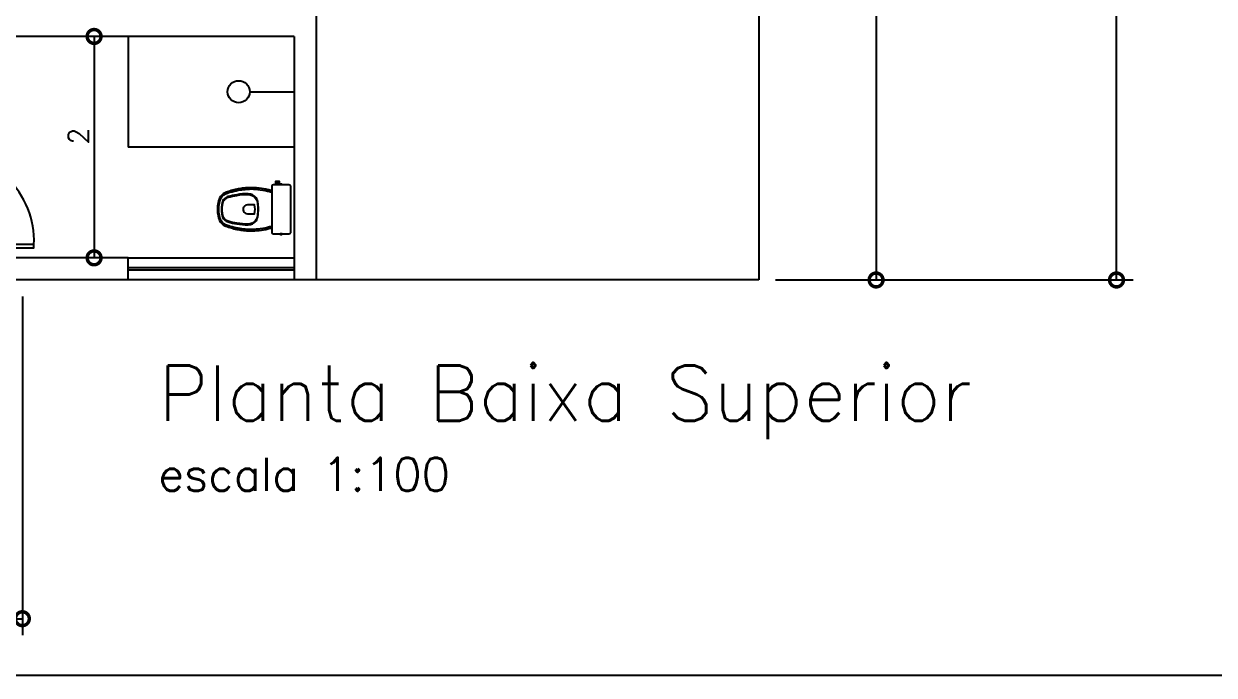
# Model space of a CAD drawing. Extents: x 0 to 62.2, y 0 to 29.7.
# Drawn here: x 12 to 22.76, y 0 to 5.88 of the extents above; entities that cross this region are included whole.
import ezdxf

# ---------------------------------------------------------------- set-up
doc = ezdxf.new("R2010")
doc.units = 0
doc.header["$LTSCALE"] = 2
doc.header["$MEASUREMENT"] = 0
doc.layers.get('0').update_dxf_attribs({"linetype": 'CONTINUOUS'})
doc.layers.get('DEFPOINTS').update_dxf_attribs({"linetype": 'CONTINUOUS'})
for name, color, linetype in [('DIM100', 1, 'CONTINUOUS'), ('EQUIP', 9, 'CONTINUOUS'), ('JANELAS', 4, 'CONTINUOUS'), ('PAREDE', 7, 'CONTINUOUS'), ('PORTAS', 2, 'CONTINUOUS'), ('TEXTO', 5, 'CONTINUOUS'), ('VP', 1, 'CONTINUOUS')]:
    doc.layers.add(name, color=color, linetype=linetype)
doc.styles.add('CLICKAD', font='romans.shx')
doc.dimstyles.new('CLICKAD', dxfattribs={"dimscale": 0.1, "dimtxt": 1.8, "dimasz": 2.5, "dimexe": 1.5, "dimexo": 1.5, "dimgap": 0.5, "dimtad": 1, "dimzin": 12, "dimtxsty": 'CLICKAD', "dimblk1": 'DOTSMALL', "dimblk2": 'DOTSMALL', "dimsah": 1, "dimcen": 1, "dimclrt": 3, "dimazin": 3, "dimtp": 0.01, "dimtm": 0.02, "dimtfac": 1, "dimtmove": 0, "dimatfit": 3, "dimtolj": 1, "dimtzin": 0})

# ---------------------------------------------------------------- blocks, each defined once
blk = doc.blocks.new('_DOTSMALL')
at = {"color": 0, "linetype": 'BYBLOCK', "ltscale": 0.05, "const_width": 0.5}
blk.add_lwpolyline([(-0.0625, 0, 1), (0.0625, 0, 1)], format="xyb", close=True, dxfattribs=at)
blk = doc.blocks.new('*D47')
at = {"color": 0, "linetype": 'BYBLOCK', "ltscale": 0.05}
for p, q in [((7.69, 1.799), (7.69, -1.261)), ((11.99, 1.799), (11.99, -1.261)), ((7.69, -1.111), (11.99, -1.111))]:
    blk.add_line(p, q, dxfattribs=at)
at = {"layer": 'DEFPOINTS', "color": 0, "linetype": 'BYBLOCK', "ltscale": 0.05}
for p in [(7.69, 1.949), (11.99, 1.949), (11.99, -1.111)]:
    blk.add_point(p, dxfattribs=at)
at = {"color": 0, "linetype": 'BYBLOCK', "ltscale": 0.05, "xscale": 0.25, "yscale": 0.25, "zscale": 0.25, "rotation": 180}
blk.add_blockref('_DOTSMALL', (7.69, -1.111), dxfattribs=at)
at = {"color": 0, "linetype": 'BYBLOCK', "ltscale": 0.05, "xscale": 0.25, "yscale": 0.25, "zscale": 0.25}
blk.add_blockref('_DOTSMALL', (11.99, -1.111), dxfattribs=at)
at = {"color": 3, "linetype": 'BYBLOCK', "ltscale": 0.05, "insert": (9.84, -0.971), "char_height": 0.18, "attachment_point": 5, "style": 'CLICKAD'}
blk.add_mtext('\\A1;4.3', dxfattribs=at)
blk = doc.blocks.new('*D65')
at = {"color": 0, "linetype": 'BYBLOCK', "ltscale": 0.05}
for p, q in [((14.295, 5.77), (12.488, 5.77)), ((12.638, 5.77), (12.638, 3.77)), ((12.588, 3.77), (12.488, 3.77))]:
    blk.add_line(p, q, dxfattribs=at)
at = {"layer": 'DEFPOINTS', "color": 0, "linetype": 'BYBLOCK', "ltscale": 0.05}
for p in [(14.445, 5.77), (12.638, 3.77), (12.738, 3.77)]:
    blk.add_point(p, dxfattribs=at)
at = {"color": 0, "linetype": 'BYBLOCK', "ltscale": 0.05, "xscale": 0.25, "yscale": 0.25, "zscale": 0.25}
for p, rotation in [((12.638, 5.77), 90), ((12.638, 3.77), 270)]:
    blk.add_blockref('_DOTSMALL', p, dxfattribs=dict(at, rotation=rotation))
at = {"color": 3, "linetype": 'BYBLOCK', "ltscale": 0.05, "insert": (12.498, 4.87), "char_height": 0.18, "attachment_point": 5, "rotation": 90, "style": 'CLICKAD'}
blk.add_mtext('\\A1;2', dxfattribs=at)
blk = doc.blocks.new('*D41')
at = {"color": 0, "linetype": 'BYBLOCK', "ltscale": 0.05}
for p, q in [((18.795, 6.949), (19.854, 6.949)), ((19.704, 6.949), (19.704, 1.949)), ((18.795, 1.949), (19.854, 1.949))]:
    blk.add_line(p, q, dxfattribs=at)
at = {"layer": 'DEFPOINTS', "color": 0, "linetype": 'BYBLOCK', "ltscale": 0.05}
for p in [(18.645, 6.949), (18.645, 1.949), (19.704, 1.949)]:
    blk.add_point(p, dxfattribs=at)
at = {"color": 0, "linetype": 'BYBLOCK', "ltscale": 0.05, "xscale": 0.25, "yscale": 0.25, "zscale": 0.25}
for p, rotation in [((19.704, 6.949), 90), ((19.704, 1.949), 270)]:
    blk.add_blockref('_DOTSMALL', p, dxfattribs=dict(at, rotation=rotation))
at = {"color": 3, "linetype": 'BYBLOCK', "ltscale": 0.05, "insert": (19.564, 4.449), "char_height": 0.18, "attachment_point": 5, "rotation": 90, "style": 'CLICKAD'}
blk.add_mtext('\\A1;5', dxfattribs=at)
blk = doc.blocks.new('*D42')
at = {"color": 0, "linetype": 'BYBLOCK', "ltscale": 0.05}
for p, q in [((18.795, 12.949), (22.026, 12.949)), ((21.876, 1.949), (21.876, 12.949)), ((18.795, 1.949), (22.026, 1.949))]:
    blk.add_line(p, q, dxfattribs=at)
at = {"layer": 'DEFPOINTS', "color": 0, "linetype": 'BYBLOCK', "ltscale": 0.05}
for p in [(18.645, 12.949), (21.876, 12.949), (18.645, 1.949)]:
    blk.add_point(p, dxfattribs=at)
at = {"color": 0, "linetype": 'BYBLOCK', "ltscale": 0.05, "xscale": 0.25, "yscale": 0.25, "zscale": 0.25}
for p, rotation in [((21.876, 12.949), 90), ((21.876, 1.949), 270)]:
    blk.add_blockref('_DOTSMALL', p, dxfattribs=dict(at, rotation=rotation))
at = {"color": 3, "linetype": 'BYBLOCK', "ltscale": 0.05, "insert": (21.736, 7.449), "char_height": 0.18, "attachment_point": 5, "rotation": 90, "style": 'CLICKAD'}
blk.add_mtext('\\A1;11', dxfattribs=at)
blk = doc.blocks.new('BAC05P')
for points in [[(0.17, 0), (0.17, 0.205, 0.059373), (0.169, 0.21, 0.333509), (0.154, 0.222), (0.135, 0.222), (0.104, 0.222), (0.094, 0.222), (0.094, 0.225, 0.252251), (0.094, 0.225, 0.160103), (0.085, 0.228, 0.160103), (0.076, 0.225, 0.252251), (0.076, 0.225), (0.076, 0.222), (0.017, 0.222, 0.327853), (0, 0.207, 0.087637), (0, 0.204), (0, 0), (0, -0.204, 0.087637), (0, -0.207, 0.327853), (0.017, -0.222), (0.076, -0.222), (0.076, -0.225, 0.252251), (0.076, -0.225, 0.160103), (0.085, -0.228, 0.160103), (0.094, -0.225, 0.252251), (0.094, -0.225), (0.094, -0.222), (0.104, -0.222), (0.104, -0.236), (0.102, -0.236), (0.102, -0.252), (0.12, -0.252), (0.138, -0.252), (0.138, -0.236), (0.135, -0.236), (0.135, -0.222), (0.154, -0.222, 0.333509), (0.169, -0.21, 0.059373), (0.17, -0.205)], [(0.291, 0, 0.041331), (0.296, -0.061, 0.129345), (0.313, -0.104, 0.234638), (0.385, -0.14, 0.044666), (0.486, -0.132, 0.031515), (0.566, -0.114, 0.151063), (0.599, -0.095, 0.148094), (0.619, -0.059, 0.031073), (0.621, -0.045, 0.035055), (0.626, 0, 0.035055), (0.621, 0.045, 0.031073), (0.619, 0.059, 0.148094), (0.599, 0.095, 0.151063), (0.566, 0.114, 0.031515), (0.486, 0.132, 0.044666), (0.385, 0.14, 0.234638), (0.313, 0.104, 0.129345), (0.296, 0.061, 0.041331)], [(0.297, 0, -0.041434), (0.301, 0.06, -0.129651), (0.317, 0.1, -0.234583), (0.385, 0.134, -0.044678), (0.485, 0.126, -0.031614), (0.565, 0.108, -0.152477), (0.595, 0.091, -0.148725), (0.613, 0.057, -0.031624), (0.615, 0.044, -0.035113), (0.619, 0, -0.035113), (0.615, -0.044, -0.031624), (0.613, -0.057, -0.148725), (0.595, -0.091, -0.152477), (0.565, -0.108, -0.031614), (0.485, -0.126, -0.044678), (0.385, -0.134, -0.234583), (0.317, -0.1, -0.129651), (0.301, -0.06, -0.041434)], [(0.391, -0.04, 0.164444), (0.415, -0.032, 0.245936), (0.43, 0, 0.245936), (0.415, 0.032, 0.164444), (0.391, 0.04), (0.326, 0.04, 0.108885), (0.326, -0.04)]]:
    blk.add_lwpolyline(points, format="xyb", close=True)
for points in [[(0.076, 0.222), (0.094, 0.222)], [(0.093, 0.225), (0.085, 0.225), (0.077, 0.225)], [(0.076, -0.222), (0.094, -0.222)], [(0.093, -0.225), (0.085, -0.225), (0.077, -0.225)], [(0.104, -0.222), (0.135, -0.222)], [(0.104, -0.236), (0.12, -0.236), (0.135, -0.236)]]:
    blk.add_lwpolyline(points)
for points in [[(0.17, -0.167, -0.003882), (0.205, -0.177, 0.024258), (0.285, -0.191, 0.02486), (0.335, -0.194, 0.033324), (0.385, -0.194, 0.02486), (0.425, -0.191, 0.012268), (0.475, -0.184, 0.015806), (0.525, -0.172, 0.026699), (0.575, -0.157, 0.021919), (0.595, -0.149, 0.174675), (0.643, -0.1, 0.045452), (0.653, -0.07, 0.022856), (0.656, -0.057, 0.041289), (0.66, -0.03, 0.052091), (0.661, -0.023, 0.04333), (0.661, 0, 0.04333), (0.661, 0.023, 0.052091), (0.66, 0.03, 0.041289), (0.656, 0.057, 0.022856), (0.653, 0.07, 0.045452), (0.643, 0.1, 0.174675), (0.595, 0.149, 0.021919), (0.575, 0.157, 0.026699), (0.525, 0.172, 0.015806), (0.475, 0.184, 0.012268), (0.425, 0.191, 0.02486), (0.385, 0.194, 0.033324), (0.335, 0.194, 0.02486), (0.285, 0.191, 0.024258), (0.205, 0.177, -0.003882), (0.17, 0.167)], [(0.173, 0.155, 0.003849), (0.208, 0.165, -0.027799), (0.298, 0.18, -0.018883), (0.336, 0.183, -0.033646), (0.384, 0.182, -0.016781), (0.411, 0.18, -0.015438), (0.473, 0.172, -0.023716), (0.546, 0.154, -0.013571), (0.571, 0.146, -0.02186), (0.59, 0.139, -0.173345), (0.633, 0.095, -0.045814), (0.641, 0.067, -0.024058), (0.644, 0.055, -0.042614), (0.648, 0.029, -0.066108), (0.649, 0.023, -0.047154), (0.649, 0, -0.047154), (0.649, -0.023, -0.066108), (0.648, -0.029, -0.042614), (0.644, -0.055, -0.024058), (0.641, -0.067, -0.045814), (0.633, -0.095, -0.173345), (0.59, -0.139, -0.02186), (0.571, -0.146, -0.013571), (0.546, -0.154, -0.023716), (0.473, -0.172, -0.015438), (0.411, -0.18, -0.016781), (0.384, -0.182, -0.033646), (0.336, -0.183, -0.018883), (0.298, -0.18, -0.027799), (0.208, -0.165, 0.003849), (0.173, -0.155)]]:
    blk.add_lwpolyline(points, format="xyb")

msp = doc.modelspace()

# ---------------------------------------------------------------- linework, layer by layer
at = {"layer": 'EQUIP'}
for p, q in [((12.9445, 5.7701), (12.9445, 4.7701)), ((14.0445, 5.2701), (14.4445, 5.2701)), ((14.4445, 4.7701), (12.9445, 4.7701))]:
    msp.add_line(p, q, dxfattribs=at)
msp.add_circle((13.9445, 5.2701), 0.1, dxfattribs=at)
at = {"layer": 'JANELAS'}
for p, q in [((12.9445, 3.7701), (14.4445, 3.7701)), ((14.4445, 3.6801), (12.9445, 3.6801)), ((14.4445, 3.6601), (12.9445, 3.6601)), ((14.4445, 3.5701), (12.9445, 3.5701))]:
    msp.add_line(p, q, dxfattribs=at)
at = {"layer": 'PAREDE'}
for p, q in [((14.6445, 8.5701), (14.6445, 3.5701)), ((18.6445, 8.5701), (18.6445, 3.5701)), ((14.4445, 5.7701), (11.2445, 5.7701)), ((14.4445, 5.7701), (14.4445, 3.5701)), ((12.9445, 3.7701), (11.2445, 3.7701)), ((12.9445, 3.5701), (12.9445, 3.7701)), ((12.9445, 3.5701), (10.8145, 3.5701)), ((14.6445, 3.5701), (14.4445, 3.5701)), ((18.6445, 3.5701), (14.6445, 3.5701))]:
    msp.add_line(p, q, dxfattribs=at)
at = {"layer": 'PORTAS'}
msp.add_lwpolyline([(11.2445, 3.8601), (12.0945, 3.8601), (12.0945, 3.8901), (11.2445, 3.8901)], close=True, dxfattribs=at)
msp.add_arc((11.3057, 3.923), 0.7895, 357.61482, 94.44349, dxfattribs=at)
at = {"layer": 'VP'}
msp.add_lwpolyline([(0, 0), (42, 0), (42, 29.7), (0, 29.7)], close=True, dxfattribs=at)

# ---------------------------------------------------------------- block references
at = {"layer": 'EQUIP', "rotation": 180}
msp.add_blockref('BAC05P', (14.4142, 4.2087), dxfattribs=at)

# ---------------------------------------------------------------- texts
at = {"layer": 'TEXTO', "linetype": 'CONTINUOUS', "insert": (13.2188, 2.798), "char_height": 0.5, "width": 9, "attachment_point": 1, "style": 'CLICKAD'}
msp.add_mtext('Planta Baixa Superior \\H0.3;escala 1:100', dxfattribs=at)

# ---------------------------------------------------------------- dimensions: what is measured, and where the dimension line sits
at = {"layer": 'DIM100'}
for base, p1, p2, picture, middle in [((21.8763, 14.5701), (18.6445, 3.5701), (18.6445, 14.5701), '*D42', (21.7363, 9.0701)), ((19.7044, 3.5701), (18.6445, 8.5701), (18.6445, 3.5701), '*D41', (19.5644, 6.0701))]:
    dim = msp.add_linear_dim(base=base, p1=p1, p2=p2, angle=90, dimstyle='CLICKAD', dxfattribs=at)
    dim.commit()
    dim.dimension.update_dxf_attribs({"geometry": picture, "text_midpoint": middle, "insert": (0, 1.6212)})
dim = msp.add_linear_dim(base=(12.6378, 3.7701), p1=(14.4445, 5.7701), p2=(12.7382, 3.7701), angle=90, dimstyle='CLICKAD', dxfattribs=at)
dim.commit()
dim.dimension.update_dxf_attribs({"geometry": '*D65', "text_midpoint": (12.6378, 4.8701), "dimtype": 128})
dim = msp.add_linear_dim(base=(11.9895, 0.5105), p1=(7.6895, 3.5701), p2=(11.9895, 3.5701), dimstyle='CLICKAD', dxfattribs=at)
dim.commit()
dim.dimension.update_dxf_attribs({"geometry": '*D47', "text_midpoint": (9.8395, 0.6505), "insert": (0, 1.6212)})

doc.saveas('drawing.dxf')
